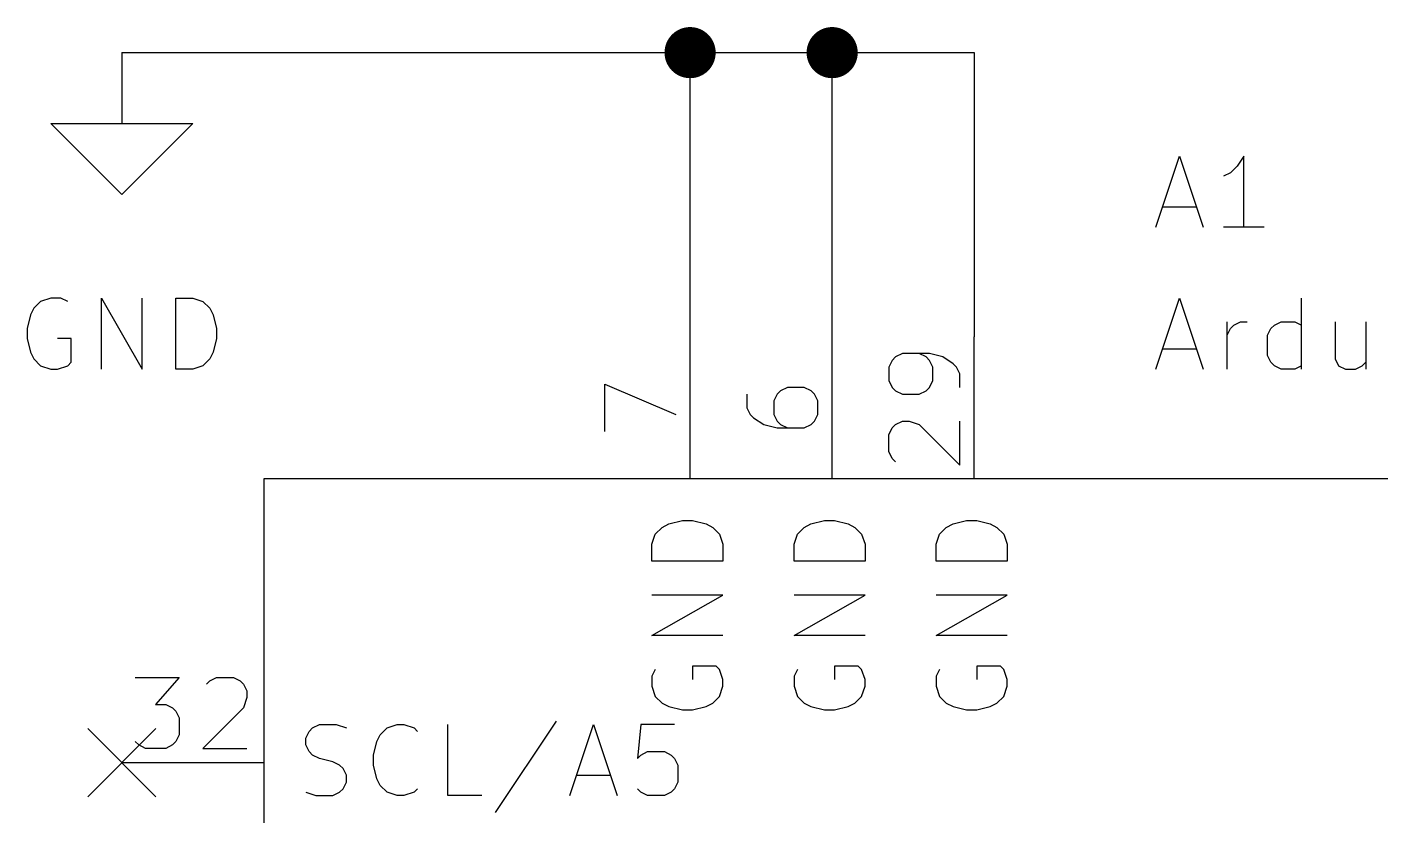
# Model space of a CAD drawing. Extents: x 0.4 to 11.3, y -7.9 to -0.4.
# Drawn here: x 1.333 to 2.286, y -4.537 to -3.982 of the extents above; entities that cross this region are included whole.
import ezdxf

# ---------------------------------------------------------------- set-up
doc = ezdxf.new("R2010")
doc.units = 0
doc.header["$MEASUREMENT"] = 0
for name, color, linetype in [('BLUE2', 5, 'CONTINUOUS'), ('CYAN2', 4, 'CONTINUOUS'), ('GREEN3', 91, 'CONTINUOUS'), ('LYELLOW', 51, 'CONTINUOUS'), ('RED2', 1, 'CONTINUOUS'), ('RED3', 11, 'CONTINUOUS')]:
    doc.layers.add(name, color=color, linetype=linetype)

msp = doc.modelspace()

# ---------------------------------------------------------------- linework, layer by layer
at = {"layer": 'BLUE2', "linetype": 'CONTINUOUS'}
for p, q in [((1.376, -4.476), (1.424, -4.524)), ((1.424, -4.476), (1.376, -4.524))]:
    msp.add_line(p, q, dxfattribs=at)
at = {"layer": 'CYAN2', "linetype": 'CONTINUOUS'}
for p, q in [((2.1279, -4.1228), (2.14456, -4.0728)), ((2.1279, -4.1228), (2.14456, -4.0728)), ((2.14456, -4.0728), (2.16123, -4.1228)), ((2.14456, -4.0728), (2.16123, -4.1228)), ((2.1898, -4.0728), (2.18504, -4.07994)), ((2.1898, -4.0728), (2.18504, -4.07994)), ((2.1898, -4.1228), (2.1898, -4.0728)), ((2.1898, -4.1228), (2.1898, -4.0728)), ((2.18028, -4.0847), (2.17552, -4.08709)), ((2.18028, -4.0847), (2.17552, -4.08709)), ((2.18504, -4.07994), (2.18028, -4.0847)), ((2.18504, -4.07994), (2.18028, -4.0847)), ((2.13266, -4.10852), (2.15647, -4.10852)), ((2.13266, -4.10852), (2.15647, -4.10852)), ((2.20409, -4.1228), (2.17552, -4.1228)), ((2.20409, -4.1228), (2.17552, -4.1228)), ((1.35, -4.1728), (1.34286, -4.17519)), ((1.35, -4.1728), (1.34286, -4.17519)), ((1.35714, -4.1728), (1.35, -4.1728)), ((1.35714, -4.1728), (1.35, -4.1728)), ((1.36191, -4.17519), (1.35714, -4.1728)), ((1.36191, -4.17519), (1.35714, -4.1728)), ((1.38571, -4.2228), (1.38571, -4.1728)), ((1.38571, -4.1728), (1.41428, -4.2228)), ((1.38571, -4.2228), (1.38571, -4.1728)), ((1.38571, -4.1728), (1.41428, -4.2228)), ((1.41428, -4.2228), (1.41428, -4.1728)), ((1.41428, -4.2228), (1.41428, -4.1728)), ((1.43809, -4.2228), (1.43809, -4.1728)), ((1.43809, -4.1728), (1.45, -4.1728)), ((1.43809, -4.2228), (1.43809, -4.1728)), ((1.43809, -4.1728), (1.45, -4.1728)), ((1.45, -4.1728), (1.45714, -4.17519)), ((1.45, -4.1728), (1.45714, -4.17519)), ((2.1279, -4.2228), (2.14456, -4.1728)), ((2.1279, -4.2228), (2.14456, -4.1728)), ((2.14456, -4.1728), (2.16123, -4.2228)), ((2.14456, -4.1728), (2.16123, -4.2228)), ((2.23028, -4.2228), (2.23028, -4.1728)), ((2.23028, -4.2228), (2.23028, -4.1728)), ((1.33809, -4.17995), (1.33571, -4.18471)), ((1.33809, -4.17995), (1.33571, -4.18471)), ((1.34286, -4.17519), (1.33809, -4.17995)), ((1.34286, -4.17519), (1.33809, -4.17995)), ((1.45714, -4.17519), (1.46191, -4.17995)), ((1.45714, -4.17519), (1.46191, -4.17995)), ((1.46191, -4.17995), (1.46429, -4.18471)), ((1.46191, -4.17995), (1.46429, -4.18471)), ((1.33571, -4.18471), (1.33333, -4.19423)), ((1.33571, -4.18471), (1.33333, -4.19423)), ((1.46429, -4.18471), (1.46667, -4.19423)), ((1.46429, -4.18471), (1.46667, -4.19423)), ((2.1779, -4.2228), (2.1779, -4.18947)), ((2.1779, -4.2228), (2.1779, -4.18947)), ((2.18028, -4.19423), (2.18266, -4.19185)), ((2.18028, -4.19423), (2.18266, -4.19185)), ((2.18266, -4.19185), (2.18742, -4.18947)), ((2.18266, -4.19185), (2.18742, -4.18947)), ((2.18742, -4.18947), (2.19219, -4.18947)), ((2.18742, -4.18947), (2.19219, -4.18947)), ((2.20885, -4.19423), (2.21123, -4.19185)), ((2.20885, -4.19423), (2.21123, -4.19185)), ((2.21123, -4.19185), (2.216, -4.18947)), ((2.21123, -4.19185), (2.216, -4.18947)), ((2.216, -4.18947), (2.22552, -4.18947)), ((2.216, -4.18947), (2.22552, -4.18947)), ((2.22552, -4.18947), (2.23028, -4.19185)), ((2.22552, -4.18947), (2.23028, -4.19185)), ((2.25409, -4.18947), (2.25409, -4.21566)), ((2.25409, -4.18947), (2.25409, -4.21566)), ((2.27552, -4.18947), (2.27552, -4.2228)), ((2.27552, -4.18947), (2.27552, -4.2228)), ((1.33333, -4.19423), (1.33333, -4.20137)), ((1.33333, -4.19423), (1.33333, -4.20137)), ((1.33333, -4.20137), (1.33571, -4.2109)), ((1.33333, -4.20137), (1.33571, -4.2109)), ((1.36428, -4.20137), (1.35476, -4.20137)), ((1.36428, -4.20137), (1.35476, -4.20137)), ((1.36428, -4.21804), (1.36428, -4.20137)), ((1.36428, -4.21804), (1.36428, -4.20137)), ((1.46667, -4.20137), (1.46429, -4.2109)), ((1.46667, -4.20137), (1.46429, -4.2109)), ((1.46667, -4.19423), (1.46667, -4.20137)), ((1.46667, -4.19423), (1.46667, -4.20137)), ((2.1779, -4.19899), (2.18028, -4.19423)), ((2.1779, -4.19899), (2.18028, -4.19423)), ((2.20647, -4.19899), (2.20885, -4.19423)), ((2.20647, -4.19899), (2.20885, -4.19423)), ((2.20647, -4.21328), (2.20647, -4.19899)), ((2.20647, -4.21328), (2.20647, -4.19899)), ((1.33571, -4.2109), (1.33809, -4.21566)), ((1.33571, -4.2109), (1.33809, -4.21566)), ((1.46429, -4.2109), (1.46191, -4.21566)), ((1.46429, -4.2109), (1.46191, -4.21566)), ((2.13266, -4.20852), (2.15647, -4.20852)), ((2.13266, -4.20852), (2.15647, -4.20852)), ((1.33809, -4.21566), (1.34286, -4.22043)), ((1.33809, -4.21566), (1.34286, -4.22043)), ((1.34286, -4.22043), (1.35, -4.2228)), ((1.34286, -4.22043), (1.35, -4.2228)), ((1.35476, -4.2228), (1.36191, -4.22043)), ((1.35476, -4.2228), (1.36191, -4.22043)), ((1.36191, -4.22043), (1.36428, -4.21804)), ((1.36191, -4.22043), (1.36428, -4.21804)), ((1.45714, -4.22043), (1.45, -4.2228)), ((1.45714, -4.22043), (1.45, -4.2228)), ((1.46191, -4.21566), (1.45714, -4.22043)), ((1.46191, -4.21566), (1.45714, -4.22043)), ((2.20885, -4.21804), (2.20647, -4.21328)), ((2.20885, -4.21804), (2.20647, -4.21328)), ((2.21123, -4.22042), (2.20885, -4.21804)), ((2.21123, -4.22042), (2.20885, -4.21804)), ((2.216, -4.2228), (2.21123, -4.22042)), ((2.216, -4.2228), (2.21123, -4.22042)), ((2.23028, -4.22042), (2.22552, -4.2228)), ((2.23028, -4.22042), (2.22552, -4.2228)), ((2.25409, -4.21566), (2.25647, -4.22042)), ((2.25409, -4.21566), (2.25647, -4.22042)), ((2.25647, -4.22042), (2.26123, -4.2228)), ((2.25647, -4.22042), (2.26123, -4.2228)), ((2.26837, -4.2228), (2.27313, -4.22042)), ((2.26837, -4.2228), (2.27313, -4.22042)), ((2.27313, -4.22042), (2.27552, -4.21804)), ((2.27313, -4.22042), (2.27552, -4.21804)), ((1.35, -4.2228), (1.35476, -4.2228)), ((1.35, -4.2228), (1.35476, -4.2228)), ((1.45, -4.2228), (1.43809, -4.2228)), ((1.45, -4.2228), (1.43809, -4.2228)), ((2.22552, -4.2228), (2.216, -4.2228)), ((2.22552, -4.2228), (2.216, -4.2228)), ((2.26123, -4.2228), (2.26837, -4.2228)), ((2.26123, -4.2228), (2.26837, -4.2228)), ((1.77551, -4.33905), (1.78028, -4.33428)), ((1.77551, -4.33905), (1.78028, -4.33428)), ((1.78028, -4.33428), (1.78504, -4.3319)), ((1.78028, -4.33428), (1.78504, -4.3319)), ((1.78504, -4.3319), (1.79456, -4.32952)), ((1.78504, -4.3319), (1.79456, -4.32952)), ((1.79456, -4.32952), (1.8017, -4.32952)), ((1.79456, -4.32952), (1.8017, -4.32952)), ((1.8017, -4.32952), (1.81122, -4.3319)), ((1.8017, -4.32952), (1.81122, -4.3319)), ((1.81122, -4.3319), (1.81599, -4.33428)), ((1.81122, -4.3319), (1.81599, -4.33428)), ((1.81599, -4.33428), (1.82075, -4.33905)), ((1.81599, -4.33428), (1.82075, -4.33905)), ((1.87551, -4.33905), (1.88028, -4.33428)), ((1.87551, -4.33905), (1.88028, -4.33428)), ((1.88028, -4.33428), (1.88504, -4.3319)), ((1.88028, -4.33428), (1.88504, -4.3319)), ((1.88504, -4.3319), (1.89456, -4.32952)), ((1.88504, -4.3319), (1.89456, -4.32952)), ((1.89456, -4.32952), (1.9017, -4.32952)), ((1.89456, -4.32952), (1.9017, -4.32952)), ((1.9017, -4.32952), (1.91122, -4.3319)), ((1.9017, -4.32952), (1.91122, -4.3319)), ((1.91122, -4.3319), (1.91599, -4.33428)), ((1.91122, -4.3319), (1.91599, -4.33428)), ((1.91599, -4.33428), (1.92075, -4.33905)), ((1.91599, -4.33428), (1.92075, -4.33905)), ((1.97551, -4.33905), (1.98028, -4.33428)), ((1.97551, -4.33905), (1.98028, -4.33428)), ((1.98028, -4.33428), (1.98504, -4.3319)), ((1.98028, -4.33428), (1.98504, -4.3319)), ((1.98504, -4.3319), (1.99456, -4.32952)), ((1.98504, -4.3319), (1.99456, -4.32952)), ((1.99456, -4.32952), (2.0017, -4.32952)), ((1.99456, -4.32952), (2.0017, -4.32952)), ((2.0017, -4.32952), (2.01122, -4.3319)), ((2.0017, -4.32952), (2.01122, -4.3319)), ((2.01122, -4.3319), (2.01599, -4.33428)), ((2.01122, -4.3319), (2.01599, -4.33428)), ((2.01599, -4.33428), (2.02075, -4.33905)), ((2.01599, -4.33428), (2.02075, -4.33905)), ((1.77313, -4.34619), (1.77551, -4.33905)), ((1.77313, -4.34619), (1.77551, -4.33905)), ((1.82075, -4.33905), (1.82313, -4.34619)), ((1.82075, -4.33905), (1.82313, -4.34619)), ((1.87313, -4.34619), (1.87551, -4.33905)), ((1.87313, -4.34619), (1.87551, -4.33905)), ((1.92075, -4.33905), (1.92313, -4.34619)), ((1.92075, -4.33905), (1.92313, -4.34619)), ((1.97313, -4.34619), (1.97551, -4.33905)), ((1.97313, -4.34619), (1.97551, -4.33905)), ((2.02075, -4.33905), (2.02313, -4.34619)), ((2.02075, -4.33905), (2.02313, -4.34619)), ((1.77313, -4.35809), (1.77313, -4.34619)), ((1.77313, -4.35809), (1.77313, -4.34619)), ((1.82313, -4.34619), (1.82313, -4.35809)), ((1.82313, -4.34619), (1.82313, -4.35809)), ((1.87313, -4.35809), (1.87313, -4.34619)), ((1.87313, -4.35809), (1.87313, -4.34619)), ((1.92313, -4.34619), (1.92313, -4.35809)), ((1.92313, -4.34619), (1.92313, -4.35809)), ((1.97313, -4.35809), (1.97313, -4.34619)), ((1.97313, -4.35809), (1.97313, -4.34619)), ((2.02313, -4.34619), (2.02313, -4.35809)), ((2.02313, -4.34619), (2.02313, -4.35809)), ((1.82313, -4.35809), (1.77313, -4.35809)), ((1.82313, -4.35809), (1.77313, -4.35809)), ((1.92313, -4.35809), (1.87313, -4.35809)), ((1.92313, -4.35809), (1.87313, -4.35809)), ((2.02313, -4.35809), (1.97313, -4.35809)), ((2.02313, -4.35809), (1.97313, -4.35809)), ((1.77313, -4.41048), (1.82313, -4.38191)), ((1.82313, -4.38191), (1.77313, -4.38191)), ((1.77313, -4.41048), (1.82313, -4.38191)), ((1.82313, -4.38191), (1.77313, -4.38191)), ((1.87313, -4.41048), (1.92313, -4.38191)), ((1.92313, -4.38191), (1.87313, -4.38191)), ((1.87313, -4.41048), (1.92313, -4.38191)), ((1.92313, -4.38191), (1.87313, -4.38191)), ((1.97313, -4.41048), (2.02313, -4.38191)), ((2.02313, -4.38191), (1.97313, -4.38191)), ((1.97313, -4.41048), (2.02313, -4.38191)), ((2.02313, -4.38191), (1.97313, -4.38191)), ((1.82313, -4.41048), (1.77313, -4.41048)), ((1.82313, -4.41048), (1.77313, -4.41048)), ((1.92313, -4.41048), (1.87313, -4.41048)), ((1.92313, -4.41048), (1.87313, -4.41048)), ((2.02313, -4.41048), (1.97313, -4.41048)), ((2.02313, -4.41048), (1.97313, -4.41048)), ((1.77551, -4.43428), (1.77313, -4.43905)), ((1.77551, -4.43428), (1.77313, -4.43905)), ((1.77313, -4.43905), (1.77313, -4.44619)), ((1.77313, -4.43905), (1.77313, -4.44619)), ((1.81837, -4.43191), (1.8017, -4.43191)), ((1.8017, -4.43191), (1.8017, -4.44143)), ((1.81837, -4.43191), (1.8017, -4.43191)), ((1.8017, -4.43191), (1.8017, -4.44143)), ((1.82075, -4.43428), (1.81837, -4.43191)), ((1.82075, -4.43428), (1.81837, -4.43191)), ((1.82313, -4.44143), (1.82075, -4.43428)), ((1.82313, -4.44143), (1.82075, -4.43428)), ((1.87551, -4.43428), (1.87313, -4.43905)), ((1.87551, -4.43428), (1.87313, -4.43905)), ((1.87313, -4.43905), (1.87313, -4.44619)), ((1.87313, -4.43905), (1.87313, -4.44619)), ((1.91837, -4.43191), (1.9017, -4.43191)), ((1.9017, -4.43191), (1.9017, -4.44143)), ((1.91837, -4.43191), (1.9017, -4.43191)), ((1.9017, -4.43191), (1.9017, -4.44143)), ((1.92075, -4.43428), (1.91837, -4.43191)), ((1.92075, -4.43428), (1.91837, -4.43191)), ((1.92313, -4.44143), (1.92075, -4.43428)), ((1.92313, -4.44143), (1.92075, -4.43428)), ((1.97551, -4.43428), (1.97313, -4.43905)), ((1.97551, -4.43428), (1.97313, -4.43905)), ((1.97313, -4.43905), (1.97313, -4.44619)), ((1.97313, -4.43905), (1.97313, -4.44619)), ((2.01837, -4.43191), (2.0017, -4.43191)), ((2.0017, -4.43191), (2.0017, -4.44143)), ((2.01837, -4.43191), (2.0017, -4.43191)), ((2.0017, -4.43191), (2.0017, -4.44143)), ((2.02075, -4.43428), (2.01837, -4.43191)), ((2.02075, -4.43428), (2.01837, -4.43191)), ((2.02313, -4.44143), (2.02075, -4.43428)), ((2.02313, -4.44143), (2.02075, -4.43428)), ((1.77313, -4.44619), (1.77551, -4.45333)), ((1.77313, -4.44619), (1.77551, -4.45333)), ((1.82075, -4.45333), (1.82313, -4.44619)), ((1.82075, -4.45333), (1.82313, -4.44619)), ((1.82313, -4.44619), (1.82313, -4.44143)), ((1.82313, -4.44619), (1.82313, -4.44143)), ((1.87313, -4.44619), (1.87551, -4.45333)), ((1.87313, -4.44619), (1.87551, -4.45333)), ((1.92075, -4.45333), (1.92313, -4.44619)), ((1.92075, -4.45333), (1.92313, -4.44619)), ((1.92313, -4.44619), (1.92313, -4.44143)), ((1.92313, -4.44619), (1.92313, -4.44143)), ((1.97313, -4.44619), (1.97551, -4.45333)), ((1.97313, -4.44619), (1.97551, -4.45333)), ((2.02075, -4.45333), (2.02313, -4.44619)), ((2.02075, -4.45333), (2.02313, -4.44619)), ((2.02313, -4.44619), (2.02313, -4.44143)), ((2.02313, -4.44619), (2.02313, -4.44143)), ((1.77551, -4.45333), (1.78028, -4.45809)), ((1.77551, -4.45333), (1.78028, -4.45809)), ((1.78028, -4.45809), (1.78504, -4.46048)), ((1.78028, -4.45809), (1.78504, -4.46048)), ((1.81122, -4.46048), (1.81599, -4.45809)), ((1.81122, -4.46048), (1.81599, -4.45809)), ((1.81599, -4.45809), (1.82075, -4.45333)), ((1.81599, -4.45809), (1.82075, -4.45333)), ((1.87551, -4.45333), (1.88028, -4.45809)), ((1.87551, -4.45333), (1.88028, -4.45809)), ((1.88028, -4.45809), (1.88504, -4.46048)), ((1.88028, -4.45809), (1.88504, -4.46048)), ((1.91122, -4.46048), (1.91599, -4.45809)), ((1.91122, -4.46048), (1.91599, -4.45809)), ((1.91599, -4.45809), (1.92075, -4.45333)), ((1.91599, -4.45809), (1.92075, -4.45333)), ((1.97551, -4.45333), (1.98028, -4.45809)), ((1.97551, -4.45333), (1.98028, -4.45809)), ((1.98028, -4.45809), (1.98504, -4.46048)), ((1.98028, -4.45809), (1.98504, -4.46048)), ((2.01122, -4.46048), (2.01599, -4.45809)), ((2.01122, -4.46048), (2.01599, -4.45809)), ((2.01599, -4.45809), (2.02075, -4.45333)), ((2.01599, -4.45809), (2.02075, -4.45333)), ((1.78504, -4.46048), (1.79456, -4.46285)), ((1.78504, -4.46048), (1.79456, -4.46285)), ((1.79456, -4.46285), (1.8017, -4.46285)), ((1.79456, -4.46285), (1.8017, -4.46285)), ((1.8017, -4.46285), (1.81122, -4.46048)), ((1.8017, -4.46285), (1.81122, -4.46048)), ((1.88504, -4.46048), (1.89456, -4.46285)), ((1.88504, -4.46048), (1.89456, -4.46285)), ((1.89456, -4.46285), (1.9017, -4.46285)), ((1.89456, -4.46285), (1.9017, -4.46285)), ((1.9017, -4.46285), (1.91122, -4.46048)), ((1.9017, -4.46285), (1.91122, -4.46048)), ((1.98504, -4.46048), (1.99456, -4.46285)), ((1.98504, -4.46048), (1.99456, -4.46285)), ((1.99456, -4.46285), (2.0017, -4.46285)), ((1.99456, -4.46285), (2.0017, -4.46285)), ((2.0017, -4.46285), (2.01122, -4.46048)), ((2.0017, -4.46285), (2.01122, -4.46048)), ((1.52952, -4.48265), (1.5319, -4.47789)), ((1.52952, -4.48265), (1.5319, -4.47789)), ((1.5319, -4.47789), (1.53428, -4.47551)), ((1.5319, -4.47789), (1.53428, -4.47551)), ((1.53428, -4.47551), (1.53905, -4.47313)), ((1.53428, -4.47551), (1.53905, -4.47313)), ((1.53905, -4.47313), (1.55095, -4.47313)), ((1.53905, -4.47313), (1.55095, -4.47313)), ((1.55095, -4.47313), (1.55809, -4.47551)), ((1.55095, -4.47313), (1.55809, -4.47551)), ((1.5819, -4.48028), (1.58667, -4.47551)), ((1.5819, -4.48028), (1.58667, -4.47551)), ((1.58667, -4.47551), (1.59381, -4.47313)), ((1.58667, -4.47551), (1.59381, -4.47313)), ((1.59381, -4.47313), (1.59857, -4.47313)), ((1.59381, -4.47313), (1.59857, -4.47313)), ((1.59857, -4.47313), (1.60571, -4.47551)), ((1.59857, -4.47313), (1.60571, -4.47551)), ((1.60571, -4.47551), (1.60809, -4.47789)), ((1.60571, -4.47551), (1.60809, -4.47789)), ((1.62952, -4.52313), (1.62952, -4.47313)), ((1.62952, -4.52313), (1.62952, -4.47313)), ((1.70571, -4.47075), (1.66285, -4.53504)), ((1.70571, -4.47075), (1.66285, -4.53504)), ((1.71524, -4.52313), (1.7319, -4.47313)), ((1.71524, -4.52313), (1.7319, -4.47313)), ((1.7319, -4.47313), (1.74857, -4.52313)), ((1.7319, -4.47313), (1.74857, -4.52313)), ((1.76524, -4.47313), (1.76286, -4.49694)), ((1.76524, -4.47313), (1.76286, -4.49694)), ((1.78905, -4.47313), (1.76524, -4.47313)), ((1.78905, -4.47313), (1.76524, -4.47313)), ((1.52952, -4.48742), (1.52952, -4.48265)), ((1.52952, -4.48742), (1.52952, -4.48265)), ((1.5319, -4.49218), (1.52952, -4.48742)), ((1.5319, -4.49218), (1.52952, -4.48742)), ((1.57714, -4.49456), (1.57952, -4.48504)), ((1.57714, -4.49456), (1.57952, -4.48504)), ((1.57952, -4.48504), (1.5819, -4.48028)), ((1.57952, -4.48504), (1.5819, -4.48028)), ((1.53428, -4.49456), (1.5319, -4.49218)), ((1.53428, -4.49456), (1.5319, -4.49218)), ((1.53905, -4.49694), (1.53428, -4.49456)), ((1.53905, -4.49694), (1.53428, -4.49456)), ((1.54857, -4.49932), (1.53905, -4.49694)), ((1.54857, -4.49932), (1.53905, -4.49694)), ((1.57714, -4.5017), (1.57714, -4.49456)), ((1.57714, -4.5017), (1.57714, -4.49456)), ((1.76286, -4.49694), (1.76524, -4.49456)), ((1.76286, -4.49694), (1.76524, -4.49456)), ((1.76524, -4.49456), (1.77, -4.49218)), ((1.76524, -4.49456), (1.77, -4.49218)), ((1.77, -4.49218), (1.78191, -4.49218)), ((1.77, -4.49218), (1.78191, -4.49218)), ((1.78191, -4.49218), (1.78667, -4.49456)), ((1.78191, -4.49218), (1.78667, -4.49456)), ((1.78667, -4.49456), (1.78905, -4.49694)), ((1.78667, -4.49456), (1.78905, -4.49694)), ((1.78905, -4.49694), (1.79143, -4.5017)), ((1.78905, -4.49694), (1.79143, -4.5017)), ((1.55333, -4.5017), (1.54857, -4.49932)), ((1.55333, -4.5017), (1.54857, -4.49932)), ((1.55571, -4.50408), (1.55333, -4.5017)), ((1.55571, -4.50408), (1.55333, -4.5017)), ((1.55809, -4.50885), (1.55571, -4.50408)), ((1.55809, -4.50885), (1.55571, -4.50408)), ((1.57952, -4.51122), (1.57714, -4.5017)), ((1.57952, -4.51122), (1.57714, -4.5017)), ((1.79143, -4.5017), (1.79143, -4.51361)), ((1.79143, -4.5017), (1.79143, -4.51361)), ((1.55571, -4.51837), (1.55809, -4.51361)), ((1.55571, -4.51837), (1.55809, -4.51361)), ((1.55809, -4.51361), (1.55809, -4.50885)), ((1.55809, -4.51361), (1.55809, -4.50885)), ((1.5819, -4.51599), (1.57952, -4.51122)), ((1.5819, -4.51599), (1.57952, -4.51122)), ((1.58667, -4.52075), (1.5819, -4.51599)), ((1.58667, -4.52075), (1.5819, -4.51599)), ((1.72, -4.50885), (1.74381, -4.50885)), ((1.72, -4.50885), (1.74381, -4.50885)), ((1.79143, -4.51361), (1.78905, -4.51837)), ((1.79143, -4.51361), (1.78905, -4.51837)), ((1.52952, -4.52075), (1.53667, -4.52313)), ((1.52952, -4.52075), (1.53667, -4.52313)), ((1.53667, -4.52313), (1.54857, -4.52313)), ((1.53667, -4.52313), (1.54857, -4.52313)), ((1.54857, -4.52313), (1.55333, -4.52075)), ((1.54857, -4.52313), (1.55333, -4.52075)), ((1.55333, -4.52075), (1.55571, -4.51837)), ((1.55333, -4.52075), (1.55571, -4.51837)), ((1.59381, -4.52313), (1.58667, -4.52075)), ((1.59381, -4.52313), (1.58667, -4.52075)), ((1.59857, -4.52313), (1.59381, -4.52313)), ((1.59857, -4.52313), (1.59381, -4.52313)), ((1.60571, -4.52075), (1.59857, -4.52313)), ((1.60571, -4.52075), (1.59857, -4.52313)), ((1.60809, -4.51837), (1.60571, -4.52075)), ((1.60809, -4.51837), (1.60571, -4.52075)), ((1.65333, -4.52313), (1.62952, -4.52313)), ((1.65333, -4.52313), (1.62952, -4.52313)), ((1.76524, -4.52075), (1.76286, -4.51837)), ((1.76524, -4.52075), (1.76286, -4.51837)), ((1.77, -4.52313), (1.76524, -4.52075)), ((1.77, -4.52313), (1.76524, -4.52075)), ((1.78191, -4.52313), (1.77, -4.52313)), ((1.78191, -4.52313), (1.77, -4.52313)), ((1.78667, -4.52075), (1.78191, -4.52313)), ((1.78667, -4.52075), (1.78191, -4.52313)), ((1.78905, -4.51837), (1.78667, -4.52075)), ((1.78905, -4.51837), (1.78667, -4.52075))]:
    msp.add_line(p, q, dxfattribs=at)
at = {"layer": 'GREEN3', "linetype": 'CONTINUOUS'}
for p, q in [((1.4, -4), (1.8, -4)), ((1.8, -4), (1.9, -4)), ((1.8, -4.2), (1.8, -4)), ((1.9, -4.2), (1.9, -4)), ((1.9, -4), (2, -4)), ((2, -4), (2, -4.2))]:
    msp.add_line(p, q, dxfattribs=at)
at = {"layer": 'GREEN3', "const_width": 0.018}
for points in [[(1.791, -4, 1), (1.809, -4, 1)], [(1.891, -4, 1), (1.909, -4, 1)]]:
    msp.add_lwpolyline(points, format="xyb", close=True, dxfattribs=at)
at = {"layer": 'LYELLOW', "linetype": 'CONTINUOUS'}
for p, q in [((2.3, -4.3), (1.5, -4.3)), ((1.5, -4.3), (1.5, -6.2))]:
    msp.add_line(p, q, dxfattribs=at)
at = {"layer": 'RED2', "linetype": 'CONTINUOUS'}
for p, q in [((1.4, -4), (1.4, -4.05)), ((1.4, -4.1), (1.35, -4.05)), ((1.35, -4.05), (1.4, -4.05)), ((1.4, -4.05), (1.45, -4.05)), ((1.45, -4.05), (1.4, -4.1)), ((1.8, -4.3), (1.8, -4.2)), ((1.8, -4.3), (1.8, -4.2)), ((1.9, -4.3), (1.9, -4.2)), ((1.9, -4.3), (1.9, -4.2)), ((2, -4.3), (2, -4.2)), ((2, -4.3), (2, -4.2)), ((2.3, -4.3), (1.5, -4.3)), ((1.5, -4.3), (1.5, -6.2)), ((1.5, -4.5), (1.4, -4.5)), ((1.5, -4.5), (1.4, -4.5))]:
    msp.add_line(p, q, dxfattribs=at)
at = {"layer": 'RED3', "linetype": 'CONTINUOUS'}
for p, q in [((1.94226, -4.21667), (1.93988, -4.22143)), ((1.94226, -4.21667), (1.93988, -4.22143)), ((1.94464, -4.21428), (1.94226, -4.21667)), ((1.94464, -4.21428), (1.94226, -4.21667)), ((1.9494, -4.2119), (1.94464, -4.21428)), ((1.9494, -4.2119), (1.94464, -4.21428)), ((1.96845, -4.2119), (1.9494, -4.2119)), ((1.96845, -4.2119), (1.9494, -4.2119)), ((1.96607, -4.21428), (1.96131, -4.2119)), ((1.96607, -4.21428), (1.96131, -4.2119)), ((1.96845, -4.21667), (1.96607, -4.21428)), ((1.96845, -4.21667), (1.96607, -4.21428)), ((1.97797, -4.21428), (1.96845, -4.2119)), ((1.97797, -4.21428), (1.96845, -4.2119)), ((1.97083, -4.22143), (1.96845, -4.21667)), ((1.97083, -4.22143), (1.96845, -4.21667)), ((1.98512, -4.21905), (1.97797, -4.21428)), ((1.98512, -4.21905), (1.97797, -4.21428)), ((1.9875, -4.22143), (1.98512, -4.21905)), ((1.9875, -4.22143), (1.98512, -4.21905)), ((1.93988, -4.22143), (1.93988, -4.23095)), ((1.93988, -4.22143), (1.93988, -4.23095)), ((1.97083, -4.23095), (1.97083, -4.22143)), ((1.97083, -4.23095), (1.97083, -4.22143)), ((1.98988, -4.22619), (1.9875, -4.22143)), ((1.98988, -4.22619), (1.9875, -4.22143)), ((1.98988, -4.23571), (1.98988, -4.22619)), ((1.98988, -4.23571), (1.98988, -4.22619)), ((1.73988, -4.26666), (1.73988, -4.23333)), ((1.73988, -4.23333), (1.78988, -4.25476)), ((1.73988, -4.26666), (1.73988, -4.23333)), ((1.73988, -4.23333), (1.78988, -4.25476)), ((1.86369, -4.23809), (1.86131, -4.24047)), ((1.86369, -4.23809), (1.86131, -4.24047)), ((1.86845, -4.23571), (1.86369, -4.23809)), ((1.86845, -4.23571), (1.86369, -4.23809)), ((1.88035, -4.23571), (1.86845, -4.23571)), ((1.88035, -4.23571), (1.86845, -4.23571)), ((1.88512, -4.23809), (1.88035, -4.23571)), ((1.88512, -4.23809), (1.88035, -4.23571)), ((1.8875, -4.24047), (1.88512, -4.23809)), ((1.8875, -4.24047), (1.88512, -4.23809)), ((1.93988, -4.23095), (1.94226, -4.23571)), ((1.93988, -4.23095), (1.94226, -4.23571)), ((1.94226, -4.23571), (1.94464, -4.23809)), ((1.94226, -4.23571), (1.94464, -4.23809)), ((1.94464, -4.23809), (1.9494, -4.24047)), ((1.94464, -4.23809), (1.9494, -4.24047)), ((1.96131, -4.24047), (1.96607, -4.23809)), ((1.96131, -4.24047), (1.96607, -4.23809)), ((1.96607, -4.23809), (1.96845, -4.23571)), ((1.96607, -4.23809), (1.96845, -4.23571)), ((1.96845, -4.23571), (1.97083, -4.23095)), ((1.96845, -4.23571), (1.97083, -4.23095)), ((1.83988, -4.24047), (1.83988, -4.25)), ((1.83988, -4.24047), (1.83988, -4.25)), ((1.86131, -4.24047), (1.85893, -4.24523)), ((1.86131, -4.24047), (1.85893, -4.24523)), ((1.85893, -4.24523), (1.85893, -4.25476)), ((1.85893, -4.24523), (1.85893, -4.25476)), ((1.88988, -4.24523), (1.8875, -4.24047)), ((1.88988, -4.24523), (1.8875, -4.24047)), ((1.88988, -4.25476), (1.88988, -4.24523)), ((1.88988, -4.25476), (1.88988, -4.24523)), ((1.9494, -4.24047), (1.96131, -4.24047)), ((1.9494, -4.24047), (1.96131, -4.24047)), ((1.83988, -4.25), (1.84226, -4.25476)), ((1.83988, -4.25), (1.84226, -4.25476)), ((1.84226, -4.25476), (1.84464, -4.25714)), ((1.84226, -4.25476), (1.84464, -4.25714)), ((1.84464, -4.25714), (1.85178, -4.2619)), ((1.84464, -4.25714), (1.85178, -4.2619)), ((1.85893, -4.25476), (1.86131, -4.25952)), ((1.85893, -4.25476), (1.86131, -4.25952)), ((1.8875, -4.25952), (1.88988, -4.25476)), ((1.8875, -4.25952), (1.88988, -4.25476)), ((1.85178, -4.2619), (1.86131, -4.26428)), ((1.85178, -4.2619), (1.86131, -4.26428)), ((1.86131, -4.25952), (1.86369, -4.2619)), ((1.86131, -4.25952), (1.86369, -4.2619)), ((1.86131, -4.26428), (1.88035, -4.26428)), ((1.86131, -4.26428), (1.88035, -4.26428)), ((1.86369, -4.2619), (1.86845, -4.26428)), ((1.86369, -4.2619), (1.86845, -4.26428)), ((1.88035, -4.26428), (1.88512, -4.2619)), ((1.88035, -4.26428), (1.88512, -4.2619)), ((1.88512, -4.2619), (1.8875, -4.25952)), ((1.88512, -4.2619), (1.8875, -4.25952)), ((1.93988, -4.26904), (1.94226, -4.26428)), ((1.93988, -4.26904), (1.94226, -4.26428)), ((1.94226, -4.26428), (1.94464, -4.2619)), ((1.94226, -4.26428), (1.94464, -4.2619)), ((1.94464, -4.2619), (1.9494, -4.25952)), ((1.94464, -4.2619), (1.9494, -4.25952)), ((1.9494, -4.25952), (1.95417, -4.25952)), ((1.9494, -4.25952), (1.95417, -4.25952)), ((1.95417, -4.25952), (1.96131, -4.2619)), ((1.95417, -4.25952), (1.96131, -4.2619)), ((1.96131, -4.2619), (1.98988, -4.29047)), ((1.96131, -4.2619), (1.98988, -4.29047)), ((1.98988, -4.29047), (1.98988, -4.25952)), ((1.98988, -4.29047), (1.98988, -4.25952)), ((1.93988, -4.28095), (1.93988, -4.26904)), ((1.93988, -4.28095), (1.93988, -4.26904)), ((1.94226, -4.28571), (1.93988, -4.28095)), ((1.94226, -4.28571), (1.93988, -4.28095)), ((1.94464, -4.28809), (1.94226, -4.28571)), ((1.94464, -4.28809), (1.94226, -4.28571)), ((1.40952, -4.43988), (1.44048, -4.43988)), ((1.40952, -4.43988), (1.44048, -4.43988)), ((1.44048, -4.43988), (1.42381, -4.45893)), ((1.44048, -4.43988), (1.42381, -4.45893)), ((1.4619, -4.44226), (1.46667, -4.43988)), ((1.4619, -4.44226), (1.46667, -4.43988)), ((1.46667, -4.43988), (1.47857, -4.43988)), ((1.46667, -4.43988), (1.47857, -4.43988)), ((1.47857, -4.43988), (1.48333, -4.44226)), ((1.47857, -4.43988), (1.48333, -4.44226)), ((1.45952, -4.44464), (1.4619, -4.44226)), ((1.45952, -4.44464), (1.4619, -4.44226)), ((1.48333, -4.44226), (1.48571, -4.44464)), ((1.48333, -4.44226), (1.48571, -4.44464)), ((1.48571, -4.44464), (1.48809, -4.4494)), ((1.48571, -4.44464), (1.48809, -4.4494)), ((1.48809, -4.4494), (1.48809, -4.45417)), ((1.48809, -4.4494), (1.48809, -4.45417)), ((1.42381, -4.45893), (1.43095, -4.45893)), ((1.42381, -4.45893), (1.43095, -4.45893)), ((1.43095, -4.45893), (1.43571, -4.46131)), ((1.43095, -4.45893), (1.43571, -4.46131)), ((1.48809, -4.45417), (1.48571, -4.46131)), ((1.48809, -4.45417), (1.48571, -4.46131)), ((1.43571, -4.46131), (1.43809, -4.46369)), ((1.43571, -4.46131), (1.43809, -4.46369)), ((1.43809, -4.46369), (1.44048, -4.46845)), ((1.43809, -4.46369), (1.44048, -4.46845)), ((1.44048, -4.46845), (1.44048, -4.48035)), ((1.44048, -4.46845), (1.44048, -4.48035)), ((1.48571, -4.46131), (1.45714, -4.48988)), ((1.48571, -4.46131), (1.45714, -4.48988)), ((1.41191, -4.4875), (1.40952, -4.48512)), ((1.41191, -4.4875), (1.40952, -4.48512)), ((1.41667, -4.48988), (1.41191, -4.4875)), ((1.41667, -4.48988), (1.41191, -4.4875)), ((1.43571, -4.4875), (1.43095, -4.48988)), ((1.43571, -4.4875), (1.43095, -4.48988)), ((1.43809, -4.48512), (1.43571, -4.4875)), ((1.43809, -4.48512), (1.43571, -4.4875)), ((1.44048, -4.48035), (1.43809, -4.48512)), ((1.44048, -4.48035), (1.43809, -4.48512)), ((1.43095, -4.48988), (1.41667, -4.48988)), ((1.43095, -4.48988), (1.41667, -4.48988)), ((1.45714, -4.48988), (1.48809, -4.48988)), ((1.45714, -4.48988), (1.48809, -4.48988))]:
    msp.add_line(p, q, dxfattribs=at)

doc.saveas('drawing.dxf')
